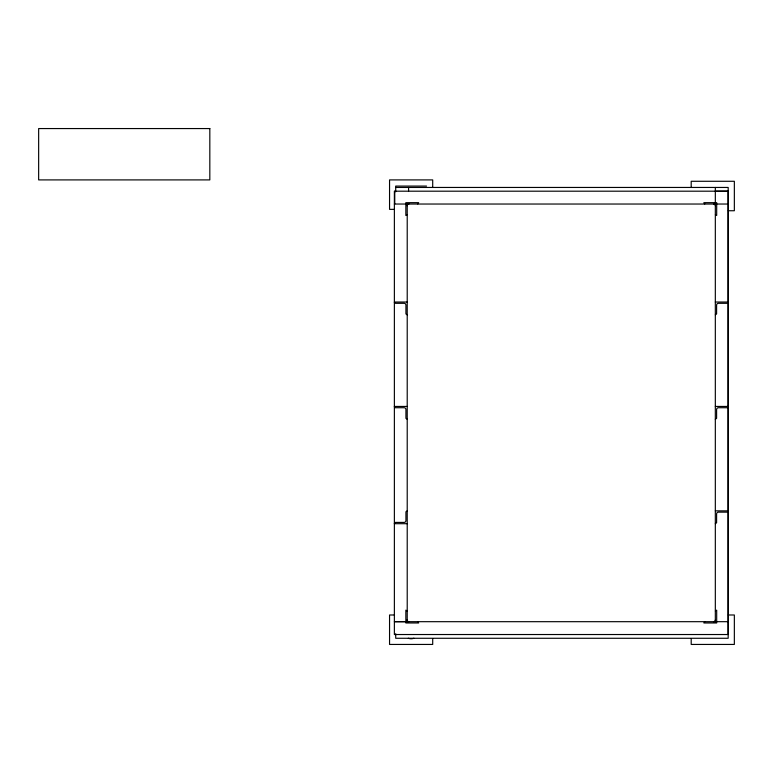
<?xml version="1.0" encoding="UTF-8"?>
<svg xmlns="http://www.w3.org/2000/svg" width="773" height="773" viewBox="0 0 773 773"><rect width="100%" height="100%" fill="white"/><g stroke="black" fill="none" stroke-linecap="round" stroke-linejoin="round"><path stroke-width="1.16" d="M407.129 214.604L405.844 215.503L405.844 202.661L418.676 202.661L417.778 203.946M394.375 523.311L395.274 522.413L404.134 522.413A1.797 1.797 0 0 0 405.931 520.615L405.931 511.755L407.216 510.856M728.156 302.407L727.258 303.306L718.397 303.306A1.797 1.797 0 0 0 716.6 305.103L716.6 313.964L715.325 314.862M728.156 406.83L727.258 407.729L718.397 407.729A1.797 1.797 0 0 0 716.6 409.526L716.6 418.377L715.325 419.275M728.156 511.243L727.258 512.141L718.397 512.141A1.797 1.797 0 0 0 716.6 513.939L716.6 522.799L715.325 523.698M715.402 611.037L716.687 610.139L716.687 622.97L703.855 622.97L704.754 621.685M426.532 186.08L395.718 186.08L395.718 191.781M395.718 187.453L728.176 187.453L728.176 638.276L395.718 638.276L395.718 633.705M728.156 191.192L394.375 191.192L394.375 634.527L728.156 634.527L728.156 191.192L715.325 191.221M394.375 204.033L728.156 204.033M394.346 209.367L389.553 209.367L389.553 179.906L432.706 179.906L432.706 186.979M728.359 210.739L734.35 210.739L734.35 181.278L691.197 181.278L691.197 187.172M394.375 302.03L407.216 302.03M715.325 302.03L728.156 302.03M407.216 314.862L405.931 313.964L405.931 305.103A1.797 1.797 0 0 0 404.134 303.306L395.274 303.306L394.375 302.407M394.375 406.443L407.216 406.443M715.325 406.443L728.156 406.443M407.216 419.275L405.931 418.377L405.931 409.526A1.797 1.797 0 0 0 404.134 407.729L395.274 407.729L394.375 406.83M715.325 510.856L728.156 510.856M394.375 523.698L407.216 523.698M394.346 614.989L389.553 614.989L389.553 644.44L432.706 644.44L432.706 638.556M728.359 614.989L734.35 614.989L734.35 644.44L691.197 644.44L691.197 638.556M728.156 621.685L394.375 621.685L407.216 621.666L407.216 204.033M704.754 203.946L703.855 202.661L716.687 202.661L716.687 215.503L715.402 214.604M417.778 621.685L418.676 622.97L405.844 622.97L405.844 610.139L407.129 611.037M715.325 187.453L715.325 621.685M408.579 187.453L408.579 191.066M394.761 191.192L394.761 204.033M408.927 621.685A1.797 1.797 0 0 1 407.129 619.888M715.402 619.888A1.797 1.797 0 0 1 713.605 621.685M407.129 205.744A1.797 1.797 0 0 1 408.927 203.946M713.605 203.946A1.797 1.797 0 0 1 715.402 205.744M413.913 638.247A5.566 3.933 0 0 1 408.347 638.247M209.821 128.56L38.65 128.56L38.65 179.906L209.821 179.906L209.821 128.56"/></g></svg>
